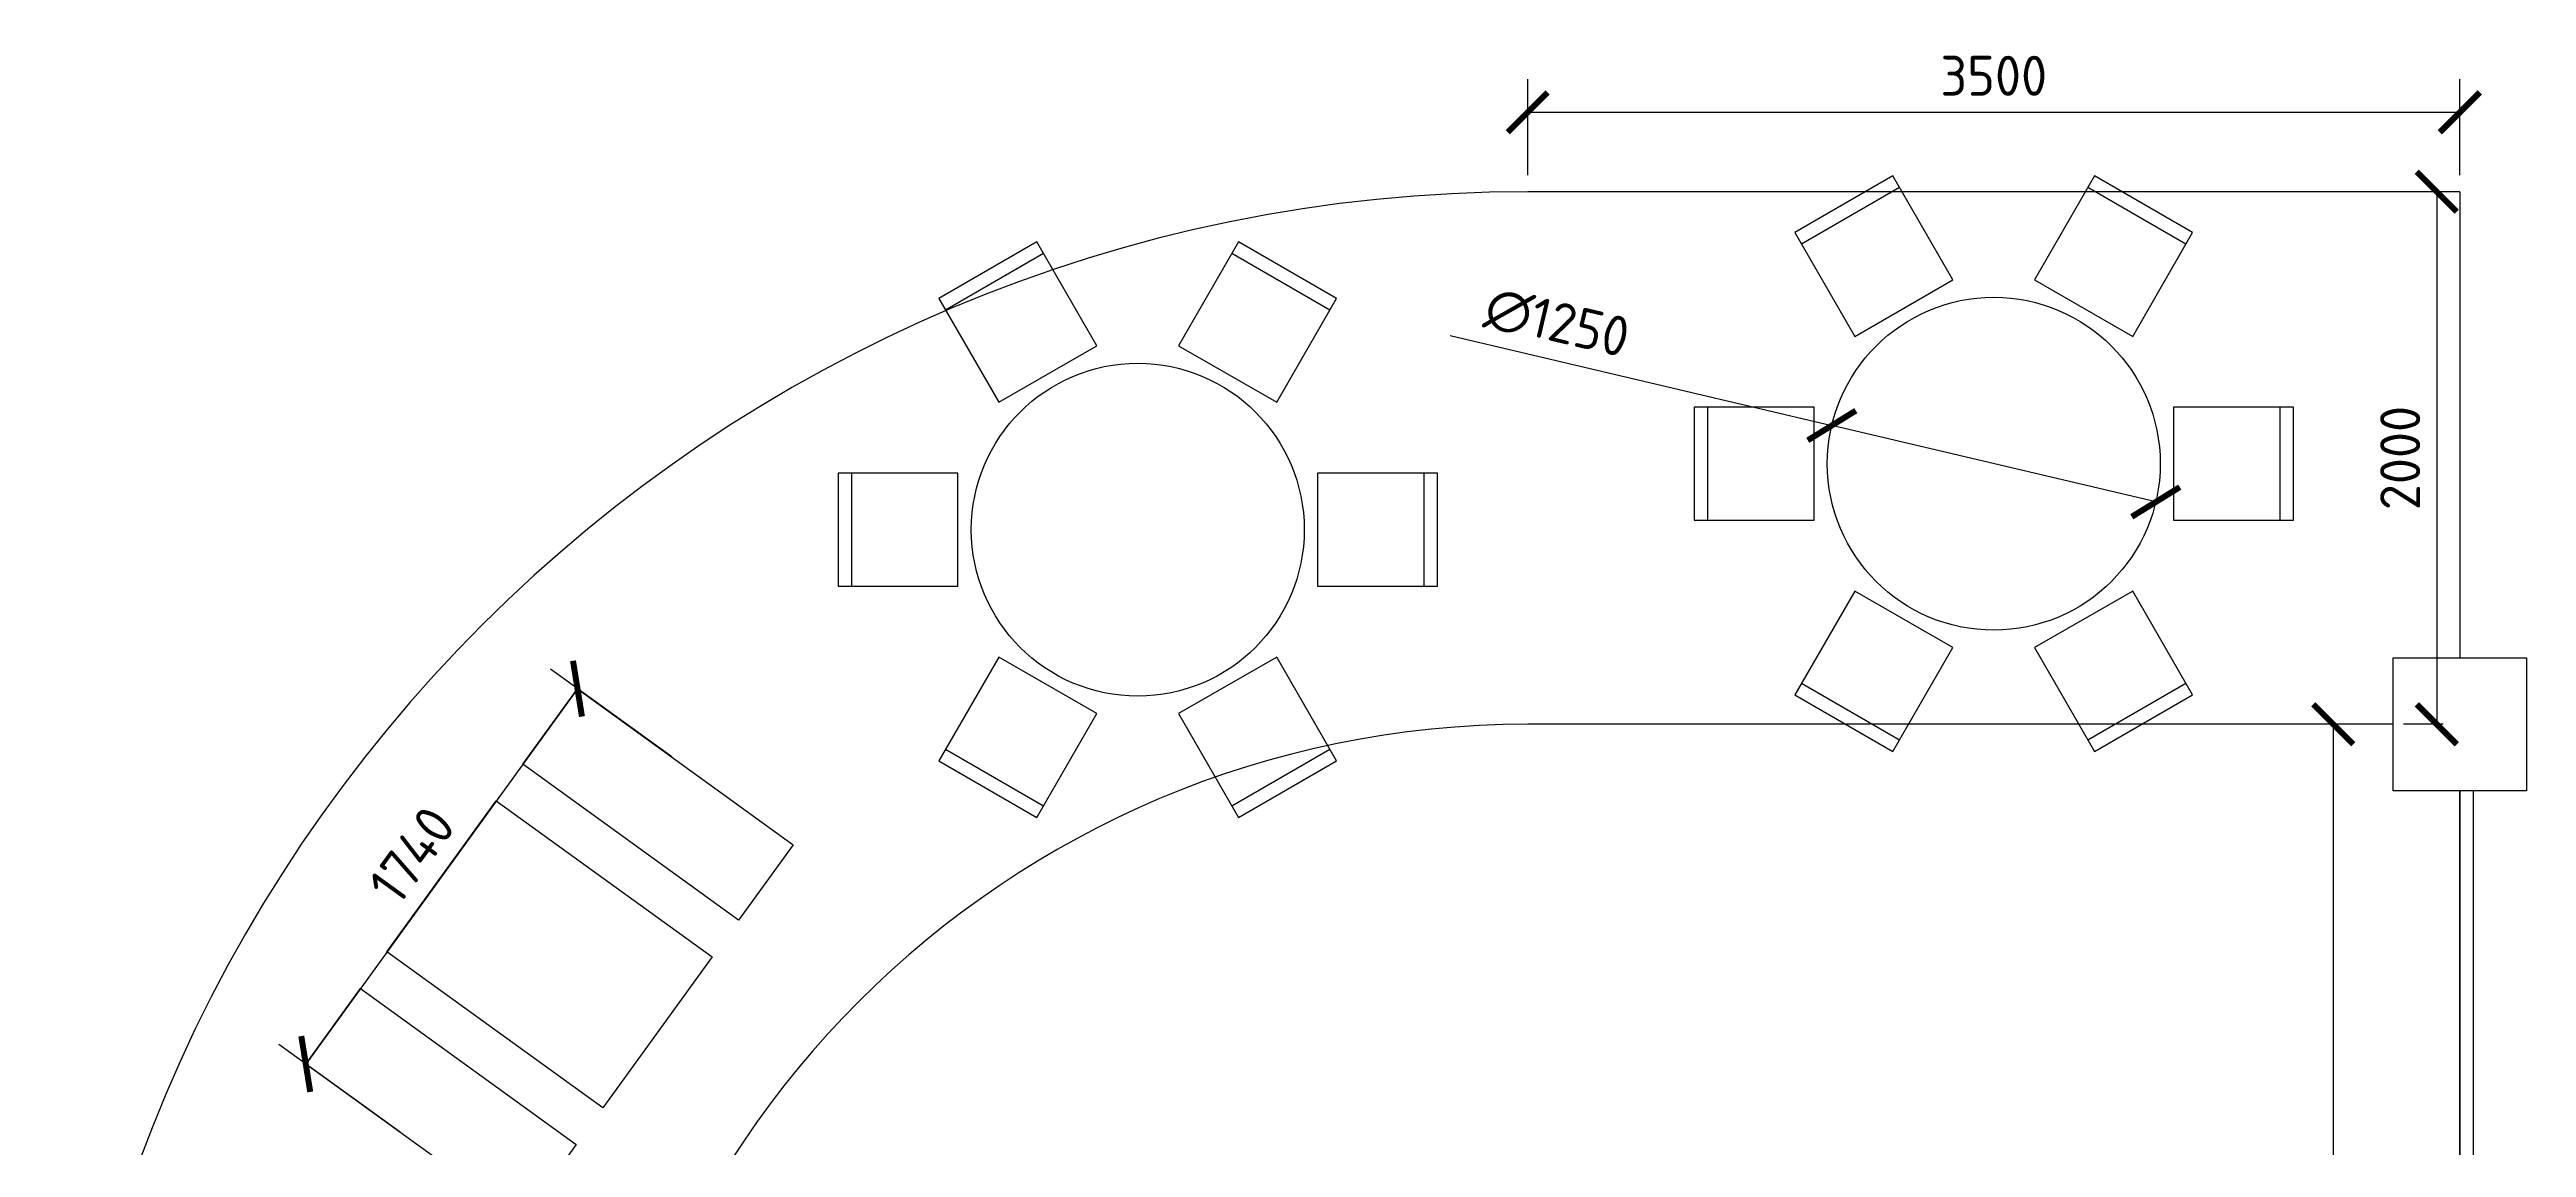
# Model space of a CAD drawing. Header units: millimetres. Extents: x -14813 to 141433, y -60308 to 84383.
# Drawn here: x 27935 to 37235, y -34039 to -29916 of the extents above; entities that cross this region are included whole.
import ezdxf

# ---------------------------------------------------------------- set-up
doc = ezdxf.new("R2010")
doc.units = ezdxf.units.MM
doc.layers.add('2. Мебель', color=114, linetype='Continuous')
for name, color, linetype, lineweight in [('мебель', 44, 'Continuous', 25), ('размер', 1, 'Continuous', 25), ('стены', 7, 'Continuous', 25), ('территория', 74, 'Continuous', 25)]:
    doc.layers.add(name, color=color, linetype=linetype, lineweight=lineweight)
doc.styles.add('Аннотативный', font='')
doc.styles.get('Аннотативный').set_extended_font_data('GOST Common')
doc.dimstyles.new('Аннотативный', dxfattribs={"dimscale": 0, "dimtxt": 1.5, "dimasz": 1.5, "dimexe": 1.25, "dimexo": 0.625, "dimtad": 1, "dimdec": 0, "dimtxsty": 'Аннотативный', "dimblk": 'ARCHTICK', "dimcen": 2.5, "dimadec": 0, "dimazin": 0, "dimtfac": 1, "dimtdec": 0, "dimtmove": 0, "dimatfit": 3, "dimldrblk": 'CLOSEDBLANK', "dimfxl": 1, "dimarcsym": 0})

# ---------------------------------------------------------------- blocks, each defined once
blk = doc.blocks.new('Стол 66')
at = {"layer": '2. Мебель'}
for p, q in [((4779.1, 22733), (4411, 22520.5)), ((5004.1, 22343.3), (4779.1, 22733)), ((5536, 22733), (5311, 22343.3)), ((5904.1, 22520.5), (5536, 22733)), ((4804.1, 22689.7), (4436, 22477.2)), ((5879.1, 22477.2), (5511, 22689.7)), ((4411, 22520.5), (4636, 22130.8)), ((5679.1, 22130.8), (5904.1, 22520.5)), ((4636, 22130.8), (5004.1, 22343.3)), ((5311, 22343.3), (5679.1, 22130.8)), ((4482.5, 21865), (4032.5, 21865)), ((4032.5, 21865), (4032.5, 21440)), ((4082.5, 21865), (4082.5, 21440)), ((4482.5, 21440), (4482.5, 21865)), ((6282.5, 21865), (5832.5, 21865)), ((5832.5, 21865), (5832.5, 21440)), ((6232.5, 21440), (6232.5, 21865)), ((6282.5, 21440), (6282.5, 21865)), ((4032.5, 21440), (4482.5, 21440)), ((5832.5, 21440), (6282.5, 21440)), ((4636, 21174.2), (4411, 20784.4)), ((5004.1, 20961.7), (4636, 21174.2)), ((5679.1, 21174.2), (5311, 20961.7)), ((5904.1, 20784.4), (5679.1, 21174.2)), ((4779.1, 20571.9), (5004.1, 20961.7)), ((5311, 20961.7), (5536, 20571.9)), ((4411, 20784.4), (4779.1, 20571.9)), ((4436, 20827.7), (4804.1, 20615.2)), ((5511, 20615.2), (5879.1, 20827.7)), ((5536, 20571.9), (5904.1, 20784.4))]:
    blk.add_line(p, q, dxfattribs=at)
blk.add_circle((5157.5, 21652.5), 625, dxfattribs=at)
blk = doc.blocks.new('_ArchTick')
at = {"color": 0, "linetype": 'ByBlock', "const_width": 0.15}
blk.add_lwpolyline([(-0.5, -0.5), (0.5, 0.5)], dxfattribs=at)
blk = doc.blocks.new('*D70')
at = {"layer": 'Defpoints', "color": 0, "transparency": 16777216}
for p in [(36735, -32449.7), (36509.6, -39549.7), (36735, -39549.7)]:
    blk.add_point(p, dxfattribs=at)
at = {"layer": 'размер', "color": 0, "lineweight": -2, "transparency": 16777216}
for p, q in [((36672.5, -32449.7), (36384.6, -32449.7)), ((36509.6, -32449.7), (36509.6, -39549.7)), ((36672.5, -39549.7), (36384.6, -39549.7))]:
    blk.add_line(p, q, dxfattribs=at)
at = {"layer": 'размер', "color": 0, "lineweight": -2, "transparency": 16777216, "xscale": 150, "yscale": 150, "zscale": 150}
for p, rotation in [((36509.6, -32449.7), 90), ((36509.6, -39549.7), 270)]:
    blk.add_blockref('_ArchTick', p, dxfattribs=dict(at, rotation=rotation))
at = {"layer": 'размер', "color": 0, "transparency": 16777216, "insert": (36372.1, -35999.7), "char_height": 150, "attachment_point": 5, "rotation": 90, "style": 'Аннотативный'}
blk.add_mtext('7100', dxfattribs=at)
blk = doc.blocks.new('_ClosedBlank')
at = {"color": 0, "linetype": 'ByBlock', "lineweight": -2}
for p, q in [((-1, 0.2), (0, 0)), ((-1, 0.2), (-1, -0.2)), ((0, 0), (-1, -0.2))]:
    blk.add_line(p, q, dxfattribs=at)
blk = doc.blocks.new('*D76')
at = {"layer": 'Defpoints', "color": 0, "transparency": 16777216}
for p in [(33485, -30151.5), (33485, -30449.7), (36985, -30449.7)]:
    blk.add_point(p, dxfattribs=at)
at = {"layer": 'размер', "color": 0, "lineweight": -2, "transparency": 16777216}
for p, q in [((33485, -30387.2), (33485, -30026.5)), ((36985, -30387.2), (36985, -30026.5)), ((36985, -30151.5), (33485, -30151.5))]:
    blk.add_line(p, q, dxfattribs=at)
at = {"layer": 'размер', "color": 0, "lineweight": -2, "transparency": 16777216, "xscale": 150, "yscale": 150, "zscale": 150, "rotation": 180}
blk.add_blockref('_ArchTick', (33485, -30151.5), dxfattribs=at)
at = {"layer": 'размер', "color": 0, "lineweight": -2, "transparency": 16777216, "xscale": 150, "yscale": 150, "zscale": 150}
blk.add_blockref('_ArchTick', (36985, -30151.5), dxfattribs=at)
at = {"layer": 'размер', "color": 0, "transparency": 16777216, "insert": (35235, -30014), "char_height": 150, "attachment_point": 5, "style": 'Аннотативный'}
blk.add_mtext('3500', dxfattribs=at)
blk = doc.blocks.new('*D77')
at = {"layer": 'Defpoints', "color": 0, "transparency": 16777216}
for p in [(36985, -30449.7), (36898.4, -32449.7), (36985, -32449.7)]:
    blk.add_point(p, dxfattribs=at)
at = {"layer": 'размер', "color": 0, "lineweight": -2, "transparency": 16777216}
for p, q in [((36922.5, -30449.7), (36773.4, -30449.7)), ((36898.4, -30449.7), (36898.4, -32449.7)), ((36922.5, -32449.7), (36773.4, -32449.7))]:
    blk.add_line(p, q, dxfattribs=at)
at = {"layer": 'размер', "color": 0, "lineweight": -2, "transparency": 16777216, "xscale": 150, "yscale": 150, "zscale": 150}
for p, rotation in [((36898.4, -30449.7), 90), ((36898.4, -32449.7), 270)]:
    blk.add_blockref('_ArchTick', p, dxfattribs=dict(at, rotation=rotation))
at = {"layer": 'размер', "color": 0, "transparency": 16777216, "insert": (36760.9, -31449.7), "char_height": 150, "attachment_point": 5, "rotation": 90, "style": 'Аннотативный'}
blk.add_mtext('2000', dxfattribs=at)
blk = doc.blocks.new('*D78')
at = {"layer": 'Defpoints', "color": 0, "transparency": 16777216}
for p in [(34626.8, -31327.5), (35843.3, -31614.7)]:
    blk.add_point(p, dxfattribs=at)
at = {"layer": 'размер', "color": 0, "lineweight": -2, "transparency": 16777216}
for p in [(33193.6, -30989.1), (35843.3, -31614.7)]:
    blk.add_line(p, (34626.8, -31327.5), dxfattribs=at)
at = {"layer": 'размер', "color": 0, "lineweight": -2, "transparency": 16777216, "xscale": 150, "yscale": 150, "zscale": 150}
for p, rotation in [((34626.8, -31327.5), 346.7151335150979), ((35843.3, -31614.7), 166.7151335150979)]:
    blk.add_blockref('_ArchTick', p, dxfattribs=dict(at, rotation=rotation))
at = {"layer": 'размер', "color": 0, "transparency": 16777216, "insert": (33595.3, -30942.6), "char_height": 150, "attachment_point": 5, "rotation": 346.71513, "style": 'Аннотативный'}
blk.add_mtext('∅1250', dxfattribs=at)
blk = doc.blocks.new('*D79')
at = {"layer": 'Defpoints', "color": 0, "transparency": 16777216}
for p in [(30322.3, -32609.1), (28897.1, -33725.6), (29302.2, -34018.7)]:
    blk.add_point(p, dxfattribs=at)
at = {"layer": 'размер', "color": 0, "lineweight": -2, "transparency": 16777216}
for p, q in [((30271.7, -32572.5), (29816, -32242.7)), ((29917.3, -32316), (28897.1, -33725.6)), ((29251.6, -33982.1), (28795.9, -33652.3))]:
    blk.add_line(p, q, dxfattribs=at)
at = {"layer": 'размер', "color": 0, "lineweight": -2, "transparency": 16777216, "xscale": 150, "yscale": 150, "zscale": 150}
for p, rotation in [((29917.3, -32316), 54.10678067290274), ((28897.1, -33725.6), 234.1067806729028)]:
    blk.add_blockref('_ArchTick', p, dxfattribs=dict(at, rotation=rotation))
at = {"layer": 'размер', "color": 0, "transparency": 16777216, "insert": (29295.8, -32940.2), "char_height": 150, "attachment_point": 5, "rotation": 54.10678, "style": 'Аннотативный'}
blk.add_mtext('1740', dxfattribs=at)

msp = doc.modelspace()

# ---------------------------------------------------------------- linework, layer by layer
at = {"layer": 'мебель'}
for points in [[(29712.1, -32599.5), (29917.3, -32316), (30727.4, -32902.3), (30522.2, -33185.8), (29712.1, -32599.5)], [(29202, -33304.3), (29612.4, -32737.2), (30422.5, -33323.5), (30012.1, -33890.6), (29202, -33304.3)], [(28897.1, -33725.6), (29102.3, -33442), (29912.4, -34028.3), (29707.2, -34311.9), (28897.1, -33725.6)]]:
    msp.add_lwpolyline(points, dxfattribs=at)
at = {"layer": 'стены'}
for points in [[(36735, -32199.7), (37235, -32199.7), (37235, -32699.7), (36735, -32699.7), (36735, -32199.7)], [(36985, -32699.7), (36985, -35749.7)], [(37035, -32699.7), (37035, -35749.7)]]:
    msp.add_lwpolyline(points, dxfattribs=at)
at = {"layer": 'территория'}
msp.add_line((36985, -30449.7), (36985, -32199.7), dxfattribs=at)
for points in [[(36985, -30449.7), (33485, -30449.7)], [(36735, -32449.7), (33485, -32449.7)], [(36985, -35749.7), (36985, -32699.7)]]:
    msp.add_lwpolyline(points, dxfattribs=at)
for radius in [5550, 3550]:
    msp.add_arc((33485, -35999.7), radius, 90, 270, dxfattribs=at)

# ---------------------------------------------------------------- block references
at = {"layer": '2. Мебель'}
for p in [(30077.5, -53123.5), (26863.5, -53371.3)]:
    msp.add_blockref('Стол 66', p, dxfattribs=at)

# ---------------------------------------------------------------- dimensions: what is measured, and where the dimension line sits
at = {"layer": 'размер'}
dim = msp.add_linear_dim(base=(33485, -30151.5), p1=(36985, -30449.7), p2=(33485, -30449.7), dimstyle='Аннотативный', dxfattribs=at)
dim.commit()
dim.dimension.update_dxf_attribs({"geometry": '*D76', "text_midpoint": (35235, -30014)})
for base, p1, p2, picture, middle in [((36898.4, -32449.7), (36985, -30449.7), (36985, -32449.7), '*D77', (36760.9, -31449.7)), ((36509.6, -39549.7), (36735, -32449.7), (36735, -39549.7), '*D70', (36372.1, -35999.7))]:
    dim = msp.add_linear_dim(base=base, p1=p1, p2=p2, angle=90, dimstyle='Аннотативный', dxfattribs=at)
    dim.commit()
    dim.dimension.update_dxf_attribs({"geometry": picture, "text_midpoint": middle})
dim = msp.add_diameter_dim_2p(p1=(35843.3, -31614.7), p2=(34626.8, -31327.5), dimstyle='Аннотативный', dxfattribs=at)
dim.commit()
dim.dimension.update_dxf_attribs({"geometry": '*D78', "text_midpoint": (33563.7, -31076.5), "dimtype": 163})
dim = msp.add_aligned_dim(p1=(30322.3, -32609.1), p2=(29302.2, -34018.7), distance=-500, dimstyle='Аннотативный', dxfattribs=at)
dim.commit()
dim.dimension.update_dxf_attribs({"geometry": '*D79', "text_midpoint": (29295.8, -32940.2)})

doc.saveas('drawing.dxf')
